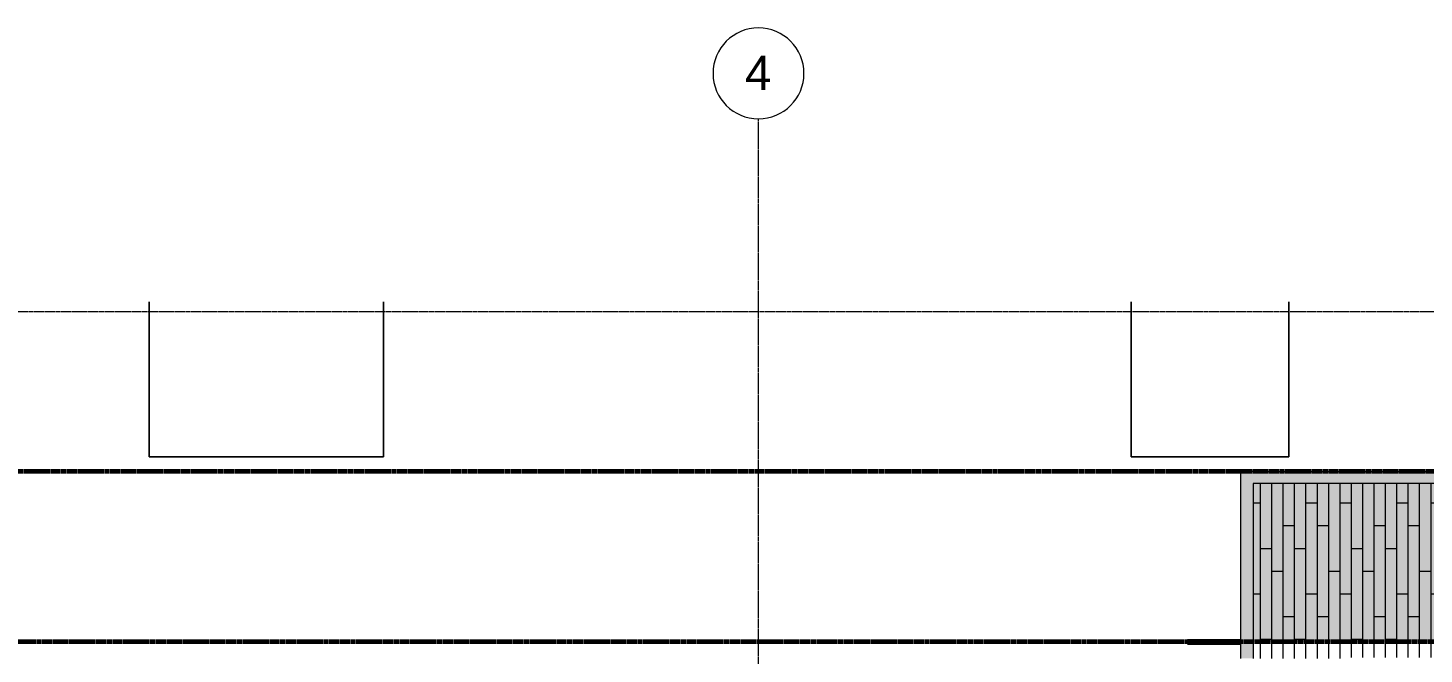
# Model space of a CAD drawing. Header units: inches. Extents: x -4105 to -1989, y 10980 to 12341.
# Drawn here: x -2757.4 to -2266.1, y 12120.3 to 12340.8 of the extents above; entities that cross this region are included whole.
import ezdxf

# ---------------------------------------------------------------- set-up
doc = ezdxf.new("R2010")
doc.units = ezdxf.units.IN
doc.header["$MEASUREMENT"] = 0
for name, pattern in [('Aligning Line 1_8_', [0.25, 0.125, -0.125]), ('Double Dash 3_8_', [1, 0.375, -0.125, 0.125, -0.125, 0.125, -0.125]), ('Grid Line 1_2_', [0.875, 0.5, -0.125, 0.125, -0.125])]:
    doc.linetypes.add(name, pattern=pattern)
for name, color, linetype, lineweight in [('0-1', 7, 'Continuous', 5), ('0-4', 155, 'Continuous', 5), ('A-AREA-1', 90, 'Continuous', 80), ('A-FLOR-PATT-1', 251, 'Continuous', 9), ('A-WALL-5', 23, 'Continuous', 5), ('A-WALL-9', 250, 'Continuous', 18), ('C-PROP-LINE-1', 10, 'Double Dash 3_8_', 60), ('C-TOPO', 7, 'Continuous', 9), ('G-ANNO-SYMB', 111, 'Aligning Line 1_8_', 9), ('S-GRID-1', 1, 'Grid Line 1_2_', 9), ('S-GRID-IDEN', 1, 'Continuous', 9), ('S-GRID-IDEN-1', 165, 'Continuous', 9)]:
    doc.layers.add(name, color=color, linetype=linetype, lineweight=lineweight)
doc.layers.add('0-3', color=210, linetype='Continuous', lineweight=5, transparency=1)
doc.layers.add('A-AREA-PATT-1', color=7, linetype='Continuous', lineweight=9, transparency=1)
doc.styles.add('Arial', font='arial.ttf', dxfattribs={"height": 12})

# ---------------------------------------------------------------- blocks, each defined once
blk = doc.blocks.new('CTR - 1st Phase - Unit Layouts_rvt-1-ENLARGED FLOOR PLAN - 2ND FLOOR PLAN - EAST')
at = {"layer": 'G-ANNO-SYMB'}
blk.add_line((-2053.89, 12240.75), (-4008.08, 12240.75), dxfattribs=at)
blk = doc.blocks.new('CTR  - Topography_rvt-1-ENLARGED FLOOR PLAN - 2ND FLOOR PLAN - EAST')
at = {"layer": 'C-TOPO'}
for p, q in [((-2714.72, 12228.93), (-2714.72, 12244.28)), ((-2714.72, 12244.28), (-2714.72, 12228.93)), ((-2632.32, 12244.28), (-2632.32, 12219.19)), ((-2632.32, 12219.19), (-2632.32, 12244.28)), ((-2369.12, 12202.21), (-2369.12, 12244.28)), ((-2369.12, 12244.28), (-2369.12, 12202.21)), ((-2313.65, 12244.28), (-2313.65, 12200.66)), ((-2313.65, 12200.66), (-2313.65, 12244.28)), ((-2714.72, 12220.5), (-2714.72, 12228.93)), ((-2714.72, 12228.93), (-2714.72, 12220.5)), ((-2714.72, 12202.33), (-2714.72, 12220.5)), ((-2714.72, 12220.5), (-2714.72, 12202.33)), ((-2632.32, 12219.19), (-2632.32, 12192.71)), ((-2632.32, 12192.71), (-2632.32, 12219.19)), ((-2714.72, 12189.79), (-2714.72, 12202.33)), ((-2714.72, 12202.33), (-2714.72, 12189.79)), ((-2369.12, 12189.79), (-2369.12, 12202.21)), ((-2369.12, 12202.21), (-2369.12, 12189.79)), ((-2313.65, 12200.66), (-2313.65, 12189.79)), ((-2313.65, 12189.79), (-2313.65, 12200.66)), ((-2632.32, 12192.71), (-2632.32, 12189.79)), ((-2632.32, 12189.79), (-2632.32, 12192.71)), ((-2699.24, 12189.79), (-2714.72, 12189.79)), ((-2714.72, 12189.79), (-2699.24, 12189.79)), ((-2632.32, 12189.79), (-2699.24, 12189.79)), ((-2699.24, 12189.79), (-2632.32, 12189.79)), ((-2313.65, 12189.79), (-2369.12, 12189.79)), ((-2369.12, 12189.79), (-2313.65, 12189.79))]:
    blk.add_line(p, q, dxfattribs=at)
blk = doc.blocks.new('Family - ___-1878357-ENLARGED FLOOR PLAN - 2ND FLOOR PLAN - EAST')
at = {"layer": 'C-PROP-LINE-1'}
for p, q in [((-3929.52, 12184.69), (-2053.89, 12184.69)), ((-3869.45, 12124.69), (-2053.89, 12124.69))]:
    blk.add_line(p, q, dxfattribs=at)
blk = doc.blocks.new('Grid - Grid Head - Circle-50561-ENLARGED FLOOR PLAN - 2ND FLOOR PLAN - EAST')
at = {"layer": 'S-GRID-IDEN-1'}
for start, end in [(360, 180), (180, 360)]:
    blk.add_arc((0, 0), 0.25, start, end, dxfattribs=at)
blk = doc.blocks.new('CTR - 1st Phase - Shell_rvt-1-ENLARGED FLOOR PLAN - 2ND FLOOR PLAN - EAST')
at = {"layer": 'A-AREA-PATT-1'}
blk.add_hatch(color=256, dxfattribs=at).paths.add_polyline_path([(-2229.36, 12119.09), (-2219.95, 12119.09), (-2219.95, 12180.34), (-2326.27, 12180.34), (-2326.27, 12124.59), (-2229.36, 12124.59)], flags=0)
at = {"layer": 'A-FLOR-PATT-1'}
h = blk.add_hatch(dxfattribs=at)
h.set_pattern_fill('FP_21', color=256, style=0, pattern_type=2)
h.set_pattern_definition([(270, (-2991.646, 143669.512), (4, 2e-16), []), (0, (-2991.646, 143669.512), (8, 8), [4, -28]), (0, (-2987.646, 143653.512), (8, 8), [4, -28])])
h.paths.add_polyline_path([(-2326.27, 12118.78), (-2292.14, 12118.78), (-2292.14, 12119.09), (-2254.11, 12119.09), (-2254.11, 12118.78), (-2253.74, 12118.78), (-2253.74, 12119.09), (-2219.95, 12119.09), (-2219.95, 12180.34), (-2326.27, 12180.34), (-2326.27, 12124.59)], flags=0)
at = {"layer": 'A-WALL-5'}
for points in [[(-2326.27, 12118.78), (-2326.27, 12184.59), (-2330.52, 12184.59), (-2330.52, 12118.78), (-2329.77, 12118.78)], [(-2219.95, 12180.34), (-2219.95, 12184.59), (-2326.27, 12184.59), (-2326.27, 12180.34), (-2230.65, 12180.34)]]:
    blk.add_hatch(color=256, dxfattribs=at).paths.add_polyline_path(points, flags=0)
at = {"layer": 'A-AREA-1'}
blk.add_line((-2349.36, 12124.59), (-2330.52, 12124.59), dxfattribs=at)
at = {"layer": 'A-WALL-9'}
for p, q in [((-2330.52, 12118.78), (-2330.52, 12184.59)), ((-2326.27, 12184.59), (-2330.52, 12184.59)), ((-2326.27, 12184.59), (-2219.95, 12184.59)), ((-2219.95, 12180.34), (-2326.27, 12180.34)), ((-2326.27, 12180.34), (-2326.27, 12118.78))]:
    blk.add_line(p, q, dxfattribs=at)
at = {"layer": 'S-GRID-1'}
blk.add_line((-2500.32, 10979.75), (-2500.32, 12308.75), dxfattribs=at)
at = {"layer": '0-3'}
blk.add_blockref('Family - ___-1878357-ENLARGED FLOOR PLAN - 2ND FLOOR PLAN - EAST', (0, 0), dxfattribs=at)
at = {"layer": '0-4', "xscale": 63.99999999999997, "yscale": 63.99999999999997, "zscale": 63.99999999999997}
blk.add_blockref('Grid - Grid Head - Circle-50561-ENLARGED FLOOR PLAN - 2ND FLOOR PLAN - EAST', (-2500.32, 12324.75), dxfattribs=at)
at = {"layer": 'S-GRID-IDEN', "insert": (-2505.08, 12330.94), "char_height": 12, "width": 11.312, "attachment_point": 1, "style": 'Arial'}
blk.add_mtext('4', dxfattribs=at)

msp = doc.modelspace()

# ---------------------------------------------------------------- block references
at = {"layer": '0-1'}
msp.add_blockref('CTR - 1st Phase - Unit Layouts_rvt-1-ENLARGED FLOOR PLAN - 2ND FLOOR PLAN - EAST', (0, 0), dxfattribs=at)

# ---------------------------------------------------------------- next in the draw order: block references
for name in ['CTR - 1st Phase - Shell_rvt-1-ENLARGED FLOOR PLAN - 2ND FLOOR PLAN - EAST', 'CTR  - Topography_rvt-1-ENLARGED FLOOR PLAN - 2ND FLOOR PLAN - EAST']:
    msp.add_blockref(name, (0, 0), dxfattribs=at)

doc.saveas('drawing.dxf')
